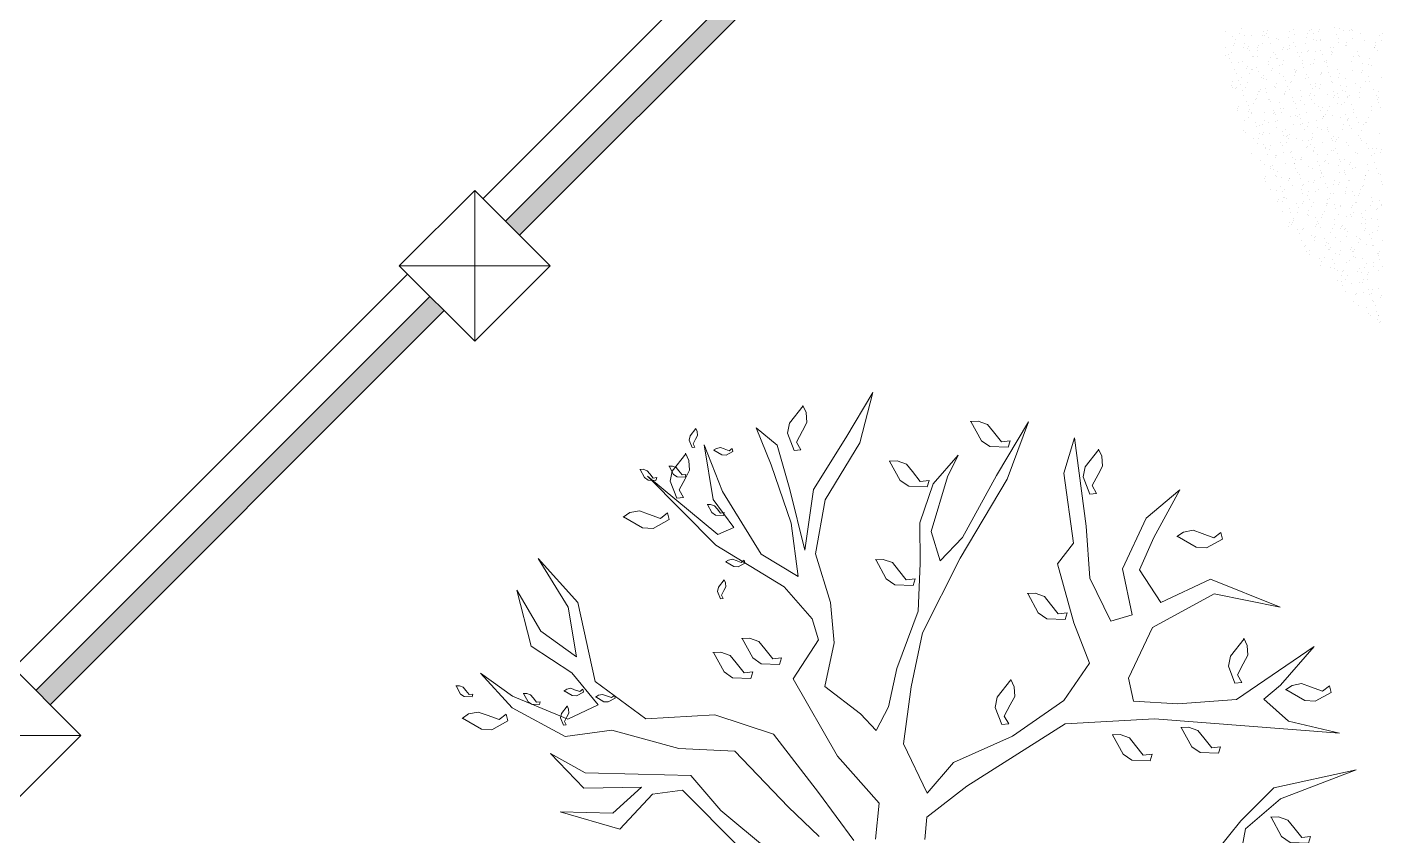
# Model space of a CAD drawing. Header units: millimetres. Extents: x 235 to 418, y 139 to 274.
# Drawn here: x 336.94 to 347.16, y 176.31 to 182.4 of the extents above; entities that cross this region are included whole.
import ezdxf

# ---------------------------------------------------------------- set-up
doc = ezdxf.new("R2010")
doc.units = ezdxf.units.MM
doc.header["$LTSCALE"] = 0.01
for name, color, linetype, lineweight in [('arboles', 252, 'Continuous', 9), ('muebles', 191, 'Continuous', 9), ('muebles p.a.', 191, 'Continuous', 0), ('muros bajos', 42, 'Continuous', 18), ('puertas', 2, 'Continuous', 9), ('punto delgado', 4, 'Continuous', 0)]:
    doc.layers.add(name, color=color, linetype=linetype, lineweight=lineweight)

# ---------------------------------------------------------------- blocks, each defined once
blk = doc.blocks.new('A$C329661E2')
at = {"layer": 'puertas'}
for p, q in [((2.2089, 0.8876), (2.2089, 0.8876)), ((2.2161, 0.8697), (2.2161, 0.8697)), ((2.2443, 0.8686), (2.2443, 0.8686)), ((2.2389, 0.8357), (2.2389, 0.8357)), ((2.2533, 0.8303), (2.2533, 0.8303)), ((2.2587, 0.8176), (2.2587, 0.8176)), ((2.2615, 0.8197), (2.2615, 0.8197)), ((2.2819, 0.8285), (2.2819, 0.8285)), ((2.4237, 0.7897), (2.4237, 0.7897)), ((2.1239, 0.7453), (2.1239, 0.7453)), ((2.1249, 0.7353), (2.1249, 0.7353)), ((2.1332, 0.7504), (2.1332, 0.7504)), ((2.1654, 0.7806), (2.1654, 0.7806)), ((2.169, 0.7336), (2.169, 0.7336)), ((2.2047, 0.7879), (2.2047, 0.7879)), ((2.2425, 0.7307), (2.2425, 0.7307)), ((2.2678, 0.726), (2.2678, 0.726)), ((2.2707, 0.7296), (2.2707, 0.7296)), ((2.3003, 0.7696), (2.3003, 0.7696)), ((2.3147, 0.7279), (2.3147, 0.7279)), ((2.3303, 0.7527), (2.3303, 0.7527)), ((2.34, 0.764), (2.34, 0.764)), ((2.3882, 0.725), (2.3882, 0.725)), ((2.4164, 0.7239), (2.4164, 0.7239)), ((2.4604, 0.7222), (2.4604, 0.7222)), ((2.4839, 0.7446), (2.4839, 0.7446)), ((2.4952, 0.7247), (2.4952, 0.7247)), ((2.5118, 0.7314), (2.5118, 0.7314)), ((2.5201, 0.7208), (2.5201, 0.7208)), ((2.5339, 0.7194), (2.5339, 0.7194)), ((2.5621, 0.7183), (2.5621, 0.7183)), ((2.0777, 0.6681), (2.0777, 0.6681)), ((2.0953, 0.69), (2.0953, 0.69)), ((2.1139, 0.7057), (2.1139, 0.7057)), ((2.1166, 0.6622), (2.1166, 0.6622)), ((2.139, 0.6658), (2.139, 0.6658)), ((2.1567, 0.6539), (2.1567, 0.6539)), ((2.1776, 0.6931), (2.1776, 0.6931)), ((2.1859, 0.6825), (2.1859, 0.6825)), ((2.1905, 0.6853), (2.1905, 0.6853)), ((2.2589, 0.6958), (2.2589, 0.6958)), ((2.2788, 0.6777), (2.2788, 0.6777)), ((2.3259, 0.6614), (2.3259, 0.6614)), ((2.3447, 0.7123), (2.3447, 0.7123)), ((2.353, 0.7016), (2.353, 0.7016)), ((2.3918, 0.6515), (2.3918, 0.6515)), ((2.4067, 0.704), (2.4067, 0.704)), ((2.4238, 0.6678), (2.4238, 0.6678)), ((2.4437, 0.6498), (2.4437, 0.6498)), ((2.542, 0.6801), (2.542, 0.6801)), ((2.5589, 0.6707), (2.5589, 0.6707)), ((2.6858, 0.6607), (2.6858, 0.6607)), ((2.0545, 0.5902), (2.0545, 0.5902)), ((2.0613, 0.5813), (2.0613, 0.5813)), ((2.1048, 0.5767), (2.1048, 0.5767)), ((2.165, 0.6084), (2.165, 0.6084)), ((2.1731, 0.6193), (2.1731, 0.6193)), ((2.1897, 0.6043), (2.1897, 0.6043)), ((2.1937, 0.6061), (2.1937, 0.6061)), ((2.2006, 0.5973), (2.2006, 0.5973)), ((2.2849, 0.5923), (2.2849, 0.5923)), ((2.3106, 0.596), (2.3106, 0.596)), ((2.3271, 0.581), (2.3271, 0.581)), ((2.3504, 0.6128), (2.3504, 0.6128)), ((2.3925, 0.6014), (2.3925, 0.6014)), ((2.4006, 0.574), (2.4006, 0.574)), ((2.4146, 0.586), (2.4146, 0.586)), ((2.4362, 0.5942), (2.4362, 0.5942)), ((2.4428, 0.5849), (2.4428, 0.5849)), ((2.4444, 0.5836), (2.4444, 0.5836)), ((2.4697, 0.642), (2.4697, 0.642)), ((2.4868, 0.5832), (2.4868, 0.5832)), ((2.5153, 0.5848), (2.5153, 0.5848)), ((2.5278, 0.5775), (2.5278, 0.5775)), ((2.5603, 0.5804), (2.5603, 0.5804)), ((2.5885, 0.5793), (2.5885, 0.5793)), ((2.5887, 0.6399), (2.5887, 0.6399)), ((2.6033, 0.6134), (2.6033, 0.6134)), ((2.6086, 0.6218), (2.6086, 0.6218)), ((2.6086, 0.6201), (2.6086, 0.6201)), ((2.6115, 0.6028), (2.6115, 0.6028)), ((2.6325, 0.5775), (2.6325, 0.5775)), ((2.706, 0.5747), (2.706, 0.5747)), ((2.7342, 0.5736), (2.7342, 0.5736)), ((2.7439, 0.5962), (2.7439, 0.5962)), ((2.7536, 0.6119), (2.7536, 0.6119)), ((2.7704, 0.6326), (2.7704, 0.6326)), ((2.7735, 0.5938), (2.7735, 0.5938)), ((2.7786, 0.622), (2.7786, 0.622)), ((2.8878, 0.5768), (2.8878, 0.5768)), ((2.0395, 0.5546), (2.0395, 0.5546)), ((2.0405, 0.5428), (2.0405, 0.5428)), ((2.0524, 0.526), (2.0524, 0.526)), ((2.063, 0.5537), (2.063, 0.5537)), ((2.069, 0.511), (2.069, 0.511)), ((2.0937, 0.5396), (2.0937, 0.5396)), ((2.0997, 0.5523), (2.0997, 0.5523)), ((2.1119, 0.5734), (2.1119, 0.5734)), ((2.1532, 0.523), (2.1532, 0.523)), ((2.161, 0.5499), (2.161, 0.5499)), ((2.1844, 0.549), (2.1844, 0.549)), ((2.1898, 0.5027), (2.1898, 0.5027)), ((2.2206, 0.5584), (2.2206, 0.5584)), ((2.2211, 0.5476), (2.2211, 0.5476)), ((2.233, 0.5556), (2.233, 0.5556)), ((2.2494, 0.5501), (2.2494, 0.5501)), ((2.27, 0.5078), (2.27, 0.5078)), ((2.2731, 0.5068), (2.2731, 0.5068)), ((2.2824, 0.5452), (2.2824, 0.5452)), ((2.3059, 0.5443), (2.3059, 0.5443)), ((2.3333, 0.5385), (2.3333, 0.5385)), ((2.3425, 0.5428), (2.3425, 0.5428)), ((2.3722, 0.5715), (2.3722, 0.5715)), ((2.3868, 0.5268), (2.3868, 0.5268)), ((2.4038, 0.5405), (2.4038, 0.5405)), ((2.4092, 0.5238), (2.4092, 0.5238)), ((2.4161, 0.5149), (2.4161, 0.5149)), ((2.4273, 0.5395), (2.4273, 0.5395)), ((2.4532, 0.5224), (2.4532, 0.5224)), ((2.464, 0.5381), (2.464, 0.5381)), ((2.4646, 0.5577), (2.4646, 0.5577)), ((2.5242, 0.5035), (2.5242, 0.5035)), ((2.5253, 0.5357), (2.5253, 0.5357)), ((2.5485, 0.5397), (2.5485, 0.5397)), ((2.5487, 0.5348), (2.5487, 0.5348)), ((2.5553, 0.5309), (2.5553, 0.5309)), ((2.5689, 0.504), (2.5689, 0.504)), ((2.5854, 0.5334), (2.5854, 0.5334)), ((2.602, 0.5343), (2.602, 0.5343)), ((2.6503, 0.5527), (2.6503, 0.5527)), ((2.6717, 0.5581), (2.6717, 0.5581)), ((2.6802, 0.5568), (2.6802, 0.5568)), ((2.7269, 0.5051), (2.7269, 0.5051)), ((2.7394, 0.511), (2.7394, 0.511)), ((2.7782, 0.5719), (2.7782, 0.5719)), ((2.8106, 0.5361), (2.8106, 0.5361)), ((2.8175, 0.5719), (2.8175, 0.5719)), ((2.8451, 0.5289), (2.8451, 0.5289)), ((2.8518, 0.569), (2.8518, 0.569)), ((2.8603, 0.5028), (2.8603, 0.5028)), ((2.8799, 0.5679), (2.8799, 0.5679)), ((2.924, 0.5662), (2.924, 0.5662)), ((2.9384, 0.5659), (2.9384, 0.5659)), ((3.011, 0.5168), (3.011, 0.5168)), ((3.0345, 0.5159), (3.0345, 0.5159)), ((3.0419, 0.5153), (3.0419, 0.5153)), ((1.9983, 0.467), (1.9983, 0.467)), ((2.0003, 0.4412), (2.0003, 0.4412)), ((2.0287, 0.4574), (2.0287, 0.4574)), ((2.0615, 0.4388), (2.0615, 0.4388)), ((2.085, 0.4379), (2.085, 0.4379)), ((2.093, 0.4913), (2.093, 0.4913)), ((2.1217, 0.4365), (2.1217, 0.4365)), ((2.1286, 0.4569), (2.1286, 0.4569)), ((2.1307, 0.4918), (2.1307, 0.4918)), ((2.1376, 0.483), (2.1376, 0.483)), ((2.1414, 0.4375), (2.1414, 0.4375)), ((2.1699, 0.4412), (2.1699, 0.4412)), ((2.183, 0.4341), (2.183, 0.4341)), ((2.2064, 0.4877), (2.2064, 0.4877)), ((2.2064, 0.4332), (2.2064, 0.4332)), ((2.2088, 0.4729), (2.2088, 0.4729)), ((2.2431, 0.4317), (2.2431, 0.4317)), ((2.2661, 0.4335), (2.2661, 0.4335)), ((2.2768, 0.4989), (2.2768, 0.4989)), ((2.3092, 0.4572), (2.3092, 0.4572)), ((2.3215, 0.453), (2.3215, 0.453)), ((2.3273, 0.4794), (2.3273, 0.4794)), ((2.3438, 0.4644), (2.3438, 0.4644)), ((2.3889, 0.4885), (2.3889, 0.4885)), ((2.4414, 0.4369), (2.4414, 0.4369)), ((2.4484, 0.4732), (2.4484, 0.4732)), ((2.4647, 0.4561), (2.4647, 0.4561)), ((2.4812, 0.4411), (2.4812, 0.4411)), ((2.5016, 0.4686), (2.5016, 0.4686)), ((2.5877, 0.4891), (2.5877, 0.4891)), ((2.6021, 0.4328), (2.6021, 0.4328)), ((2.6215, 0.4525), (2.6215, 0.4525)), ((2.6247, 0.4414), (2.6247, 0.4414)), ((2.6315, 0.4325), (2.6315, 0.4325)), ((2.6616, 0.4802), (2.6616, 0.4802)), ((2.6817, 0.4842), (2.6817, 0.4842)), ((2.7372, 0.4341), (2.7372, 0.4341)), ((2.764, 0.4574), (2.764, 0.4574)), ((2.7708, 0.4485), (2.7708, 0.4485)), ((2.7991, 0.4569), (2.7991, 0.4569)), ((2.8016, 0.468), (2.8016, 0.468)), ((2.8618, 0.4997), (2.8618, 0.4997)), ((2.8768, 0.4877), (2.8768, 0.4877)), ((2.9032, 0.4733), (2.9032, 0.4733)), ((2.9101, 0.4645), (2.9101, 0.4645)), ((2.9173, 0.4497), (2.9173, 0.4497)), ((2.9365, 0.4336), (2.9365, 0.4336)), ((2.9817, 0.4836), (2.9817, 0.4836)), ((2.9977, 0.4795), (2.9977, 0.4795)), ((3.0143, 0.4644), (3.0143, 0.4644)), ((3.0425, 0.4893), (3.0425, 0.4893)), ((3.0493, 0.4805), (3.0493, 0.4805)), ((3.0817, 0.4387), (3.0817, 0.4387)), ((3.0974, 0.4652), (3.0974, 0.4652)), ((3.1351, 0.4562), (3.1351, 0.4562)), ((3.1517, 0.4411), (3.1517, 0.4411)), ((3.2102, 0.4453), (3.2102, 0.4453)), ((2.0079, 0.3636), (2.0079, 0.3636)), ((2.0169, 0.3719), (2.0169, 0.3719)), ((2.0306, 0.4252), (2.0306, 0.4252)), ((2.0677, 0.3775), (2.0677, 0.3775)), ((2.0691, 0.4095), (2.0691, 0.4095)), ((2.0745, 0.3686), (2.0745, 0.3686)), ((2.0812, 0.4058), (2.0812, 0.4058)), ((2.0857, 0.3944), (2.0857, 0.3944)), ((2.197, 0.3874), (2.197, 0.3874)), ((2.2065, 0.3862), (2.2065, 0.3862)), ((2.2069, 0.3934), (2.2069, 0.3934)), ((2.2138, 0.3846), (2.2138, 0.3846)), ((2.2231, 0.3711), (2.2231, 0.3711)), ((2.2613, 0.4213), (2.2613, 0.4213)), ((2.3044, 0.4293), (2.3044, 0.4293)), ((2.3097, 0.3676), (2.3097, 0.3676)), ((2.3279, 0.4284), (2.3279, 0.4284)), ((2.3439, 0.3628), (2.3439, 0.3628)), ((2.3462, 0.4094), (2.3462, 0.4094)), ((2.353, 0.4006), (2.353, 0.4006)), ((2.3646, 0.427), (2.3646, 0.427)), ((2.3771, 0.403), (2.3771, 0.403)), ((2.3854, 0.3588), (2.3854, 0.3588)), ((2.4035, 0.4102), (2.4035, 0.4102)), ((2.4258, 0.4246), (2.4258, 0.4246)), ((2.4493, 0.4237), (2.4493, 0.4237)), ((2.4854, 0.4254), (2.4854, 0.4254)), ((2.486, 0.4223), (2.486, 0.4223)), ((2.4898, 0.3831), (2.4898, 0.3831)), ((2.4923, 0.4166), (2.4923, 0.4166)), ((2.5246, 0.3748), (2.5246, 0.3748)), ((2.5409, 0.3869), (2.5409, 0.3869)), ((2.5473, 0.4199), (2.5473, 0.4199)), ((2.5571, 0.4186), (2.5571, 0.4186)), ((2.5707, 0.419), (2.5707, 0.419)), ((2.6074, 0.4175), (2.6074, 0.4175)), ((2.6097, 0.367), (2.6097, 0.367)), ((2.6187, 0.4178), (2.6187, 0.4178)), ((2.6639, 0.3908), (2.6639, 0.3908)), ((2.6687, 0.4152), (2.6687, 0.4152)), ((2.6699, 0.3987), (2.6699, 0.3987)), ((2.6783, 0.3636), (2.6783, 0.3636)), ((2.6922, 0.4142), (2.6922, 0.4142)), ((2.7288, 0.4128), (2.7288, 0.4128)), ((2.7395, 0.4095), (2.7395, 0.4095)), ((2.7561, 0.3945), (2.7561, 0.3945)), ((2.7898, 0.3825), (2.7898, 0.3825)), ((2.7901, 0.4104), (2.7901, 0.4104)), ((2.8032, 0.4068), (2.8032, 0.4068)), ((2.8136, 0.4095), (2.8136, 0.4095)), ((2.8402, 0.359), (2.8402, 0.359)), ((2.85, 0.4142), (2.85, 0.4142)), ((2.8503, 0.4081), (2.8503, 0.4081)), ((2.877, 0.3862), (2.877, 0.3862)), ((2.8935, 0.3711), (2.8935, 0.3711)), ((2.9055, 0.3642), (2.9055, 0.3642)), ((2.9116, 0.4057), (2.9116, 0.4057)), ((2.935, 0.4048), (2.935, 0.4048)), ((2.9424, 0.4227), (2.9424, 0.4227)), ((2.9699, 0.3981), (2.9699, 0.3981)), ((2.9717, 0.4034), (2.9717, 0.4034)), ((2.9794, 0.375), (2.9794, 0.375)), ((2.9863, 0.3661), (2.9863, 0.3661)), ((3.0144, 0.3629), (3.0144, 0.3629)), ((3.0301, 0.4298), (3.0301, 0.4298)), ((3.033, 0.401), (3.033, 0.401)), ((3.0565, 0.4001), (3.0565, 0.4001)), ((3.0739, 0.4103), (3.0739, 0.4103)), ((3.0856, 0.3798), (3.0856, 0.3798)), ((3.0931, 0.3986), (3.0931, 0.3986)), ((3.1187, 0.391), (3.1187, 0.391)), ((3.1255, 0.3821), (3.1255, 0.3821)), ((3.15, 0.4136), (3.15, 0.4136)), ((3.1544, 0.3962), (3.1544, 0.3962)), ((3.1779, 0.3953), (3.1779, 0.3953)), ((3.1984, 0.3599), (3.1984, 0.3599)), ((3.2114, 0.387), (3.2114, 0.387)), ((3.2146, 0.3939), (3.2146, 0.3939)), ((3.2579, 0.4069), (3.2579, 0.4069)), ((3.2648, 0.3981), (3.2648, 0.3981)), ((3.2657, 0.3953), (3.2657, 0.3953)), ((3.2758, 0.3915), (3.2758, 0.3915)), ((3.2993, 0.3906), (3.2993, 0.3906)), ((3.336, 0.3892), (3.336, 0.3892)), ((3.3488, 0.3637), (3.3488, 0.3637)), ((1.9483, 0.3162), (1.9483, 0.3162)), ((1.9495, 0.3364), (1.9495, 0.3364)), ((1.9621, 0.3277), (1.9621, 0.3277)), ((1.9649, 0.3011), (1.9649, 0.3011)), ((1.9676, 0.3109), (1.9676, 0.3109)), ((1.9856, 0.3268), (1.9856, 0.3268)), ((2.0223, 0.3253), (2.0223, 0.3253)), ((2.0694, 0.3203), (2.0694, 0.3203)), ((2.0835, 0.323), (2.0835, 0.323)), ((2.0858, 0.2929), (2.0858, 0.2929)), ((2.1069, 0.3269), (2.1069, 0.3269)), ((2.107, 0.322), (2.107, 0.322)), ((2.1296, 0.352), (2.1296, 0.352)), ((2.1437, 0.3206), (2.1437, 0.3206)), ((2.1453, 0.3403), (2.1453, 0.3403)), ((2.1852, 0.302), (2.1852, 0.302)), ((2.205, 0.3182), (2.205, 0.3182)), ((2.2285, 0.3173), (2.2285, 0.3173)), ((2.2461, 0.3429), (2.2461, 0.3429)), ((2.2495, 0.3359), (2.2495, 0.3359)), ((2.2651, 0.3159), (2.2651, 0.3159)), ((2.2827, 0.317), (2.2827, 0.317)), ((2.2831, 0.2951), (2.2831, 0.2951)), ((2.3264, 0.3135), (2.3264, 0.3135)), ((2.3499, 0.3126), (2.3499, 0.3126)), ((2.3605, 0.3478), (2.3605, 0.3478)), ((2.3653, 0.3175), (2.3653, 0.3175)), ((2.3866, 0.3112), (2.3866, 0.3112)), ((2.4202, 0.2937), (2.4202, 0.2937)), ((2.4224, 0.3111), (2.4224, 0.3111)), ((2.4292, 0.3022), (2.4292, 0.3022)), ((2.4296, 0.3514), (2.4296, 0.3514)), ((2.4478, 0.3088), (2.4478, 0.3088)), ((2.4713, 0.3079), (2.4713, 0.3079)), ((2.478, 0.2976), (2.478, 0.2976)), ((2.4814, 0.3395), (2.4814, 0.3395)), ((2.4979, 0.3245), (2.4979, 0.3245)), ((2.508, 0.3064), (2.508, 0.3064)), ((2.5453, 0.3331), (2.5453, 0.3331)), ((2.5616, 0.327), (2.5616, 0.327)), ((2.5685, 0.3182), (2.5685, 0.3182)), ((2.5693, 0.304), (2.5693, 0.304)), ((2.5927, 0.3031), (2.5927, 0.3031)), ((2.6188, 0.3162), (2.6188, 0.3162)), ((2.6294, 0.3017), (2.6294, 0.3017)), ((2.6354, 0.3012), (2.6354, 0.3012)), ((2.6581, 0.3132), (2.6581, 0.3132)), ((2.6907, 0.2993), (2.6907, 0.2993)), ((2.7009, 0.343), (2.7009, 0.343)), ((2.7078, 0.3342), (2.7078, 0.3342)), ((2.7142, 0.2984), (2.7142, 0.2984)), ((2.7254, 0.3486), (2.7254, 0.3486)), ((2.7401, 0.2924), (2.7401, 0.2924)), ((2.7509, 0.297), (2.7509, 0.297)), ((2.7562, 0.2929), (2.7562, 0.2929)), ((2.778, 0.297), (2.778, 0.297)), ((2.8121, 0.2946), (2.8121, 0.2946)), ((2.8158, 0.3403), (2.8158, 0.3403)), ((2.8356, 0.2937), (2.8356, 0.2937)), ((2.8382, 0.3287), (2.8382, 0.3287)), ((2.847, 0.3502), (2.847, 0.3502)), ((2.8723, 0.2922), (2.8723, 0.2922)), ((2.8794, 0.3084), (2.8794, 0.3084)), ((2.9336, 0.2899), (2.9336, 0.2899)), ((2.9532, 0.317), (2.9532, 0.317)), ((2.957, 0.2889), (2.957, 0.2889)), ((2.9581, 0.3126), (2.9581, 0.3126)), ((2.9937, 0.2875), (2.9937, 0.2875)), ((3.0183, 0.3443), (3.0183, 0.3443)), ((3.0186, 0.3244), (3.0186, 0.3244)), ((3.031, 0.3478), (3.031, 0.3478)), ((3.0738, 0.2943), (3.0738, 0.2943)), ((3.0906, 0.2937), (3.0906, 0.2937)), ((3.1382, 0.3282), (3.1382, 0.3282)), ((3.1518, 0.3396), (3.1518, 0.3396)), ((3.1579, 0.3404), (3.1579, 0.3404)), ((3.1684, 0.3245), (3.1684, 0.3245)), ((3.1949, 0.2926), (3.1949, 0.2926)), ((3.2539, 0.3098), (3.2539, 0.3098)), ((3.2892, 0.3163), (3.2892, 0.3163)), ((3.2971, 0.3563), (3.2971, 0.3563)), ((3.3058, 0.3012), (3.3058, 0.3012)), ((3.3183, 0.3437), (3.3183, 0.3437)), ((3.3342, 0.3086), (3.3342, 0.3086)), ((3.341, 0.2997), (3.341, 0.2997)), ((3.3667, 0.2899), (3.3667, 0.2899)), ((3.4267, 0.293), (3.4267, 0.293)), ((3.434, 0.3254), (3.434, 0.3254)), ((3.4734, 0.3245), (3.4734, 0.3245)), ((3.4803, 0.3157), (3.4803, 0.3157)), ((1.8862, 0.2157), (1.8862, 0.2157)), ((1.9378, 0.251), (1.9378, 0.251)), ((2.0046, 0.2631), (2.0046, 0.2631)), ((2.0051, 0.2864), (2.0051, 0.2864)), ((2.0115, 0.2543), (2.0115, 0.2543)), ((2.0246, 0.247), (2.0246, 0.247)), ((2.0576, 0.2348), (2.0576, 0.2348)), ((2.1023, 0.2778), (2.1023, 0.2778)), ((2.1178, 0.2665), (2.1178, 0.2665)), ((2.1439, 0.2791), (2.1439, 0.2791)), ((2.1507, 0.2703), (2.1507, 0.2703)), ((2.162, 0.2237), (2.162, 0.2237)), ((2.1734, 0.2165), (2.1734, 0.2165)), ((2.1831, 0.2285), (2.1831, 0.2285)), ((2.2232, 0.2696), (2.2232, 0.2696)), ((2.2377, 0.2504), (2.2377, 0.2504)), ((2.2398, 0.2545), (2.2398, 0.2545)), ((2.29, 0.2862), (2.29, 0.2862)), ((2.2979, 0.2821), (2.2979, 0.2821)), ((2.3223, 0.2445), (2.3223, 0.2445)), ((2.3535, 0.232), (2.3535, 0.232)), ((2.3606, 0.2463), (2.3606, 0.2463)), ((2.3772, 0.2312), (2.3772, 0.2312)), ((2.4178, 0.2659), (2.4178, 0.2659)), ((2.4616, 0.2605), (2.4616, 0.2605)), ((2.4981, 0.223), (2.4981, 0.223)), ((2.5335, 0.2476), (2.5335, 0.2476)), ((2.5576, 0.2703), (2.5576, 0.2703)), ((2.5979, 0.2815), (2.5979, 0.2815)), ((2.6009, 0.2764), (2.6009, 0.2764)), ((2.6379, 0.2287), (2.6379, 0.2287)), ((2.6447, 0.2198), (2.6447, 0.2198)), ((2.6463, 0.2277), (2.6463, 0.2277)), ((2.695, 0.247), (2.695, 0.247)), ((2.7136, 0.2632), (2.7136, 0.2632)), ((2.7728, 0.2779), (2.7728, 0.2779)), ((2.7771, 0.2447), (2.7771, 0.2447)), ((2.784, 0.2358), (2.784, 0.2358)), ((2.8264, 0.2433), (2.8264, 0.2433)), ((2.8324, 0.2237), (2.8324, 0.2237)), ((2.8936, 0.2696), (2.8936, 0.2696)), ((2.8937, 0.2787), (2.8937, 0.2787)), ((2.9102, 0.2546), (2.9102, 0.2546)), ((2.9164, 0.2606), (2.9164, 0.2606)), ((2.9232, 0.2518), (2.9232, 0.2518)), ((2.9463, 0.2271), (2.9463, 0.2271)), ((3.0065, 0.2588), (3.0065, 0.2588)), ((3.0311, 0.2463), (3.0311, 0.2463)), ((3.0476, 0.2313), (3.0476, 0.2313)), ((3.055, 0.2851), (3.055, 0.2851)), ((3.0556, 0.2766), (3.0556, 0.2766)), ((3.0625, 0.2678), (3.0625, 0.2678)), ((3.0785, 0.2842), (3.0785, 0.2842)), ((3.0948, 0.226), (3.0948, 0.226)), ((3.1151, 0.2828), (3.1151, 0.2828)), ((3.1264, 0.2427), (3.1264, 0.2427)), ((3.1685, 0.223), (3.1685, 0.223)), ((3.1764, 0.2804), (3.1764, 0.2804)), ((3.1866, 0.2744), (3.1866, 0.2744)), ((3.1999, 0.2795), (3.1999, 0.2795)), ((3.2017, 0.2837), (3.2017, 0.2837)), ((3.228, 0.2704), (3.228, 0.2704)), ((3.2341, 0.242), (3.2341, 0.242)), ((3.2366, 0.2781), (3.2366, 0.2781)), ((3.2421, 0.2244), (3.2421, 0.2244)), ((3.2979, 0.2757), (3.2979, 0.2757)), ((3.3065, 0.2582), (3.3065, 0.2582)), ((3.3213, 0.2748), (3.3213, 0.2748)), ((3.358, 0.2733), (3.358, 0.2733)), ((3.3655, 0.2471), (3.3655, 0.2471)), ((3.3734, 0.258), (3.3734, 0.258)), ((3.4193, 0.2709), (3.4193, 0.2709)), ((3.4222, 0.2399), (3.4222, 0.2399)), ((3.4428, 0.27), (3.4428, 0.27)), ((3.4432, 0.2779), (3.4432, 0.2779)), ((3.4794, 0.2686), (3.4794, 0.2686)), ((3.4866, 0.2738), (3.4866, 0.2738)), ((3.5029, 0.2238), (3.5029, 0.2238)), ((3.5126, 0.274), (3.5126, 0.274)), ((3.535, 0.22), (3.535, 0.22)), ((3.5407, 0.2662), (3.5407, 0.2662)), ((3.5496, 0.2262), (3.5496, 0.2262)), ((3.5641, 0.2696), (3.5641, 0.2696)), ((3.5642, 0.2653), (3.5642, 0.2653)), ((3.5807, 0.2546), (3.5807, 0.2546)), ((3.6009, 0.2639), (3.6009, 0.2639)), ((3.6023, 0.2555), (3.6023, 0.2555)), ((1.9038, 0.1537), (1.9038, 0.1537)), ((1.9046, 0.1966), (1.9046, 0.1966)), ((1.9228, 0.2142), (1.9228, 0.2142)), ((1.926, 0.1655), (1.926, 0.1655)), ((1.9416, 0.1488), (1.9416, 0.1488)), ((1.965, 0.1996), (1.965, 0.1996)), ((1.9816, 0.1846), (1.9816, 0.1846)), ((1.9841, 0.2118), (1.9841, 0.2118)), ((1.9933, 0.2009), (1.9933, 0.2009)), ((2.0076, 0.2109), (2.0076, 0.2109)), ((2.0438, 0.2125), (2.0438, 0.2125)), ((2.0443, 0.2095), (2.0443, 0.2095)), ((2.0458, 0.1493), (2.0458, 0.1493)), ((2.0808, 0.1648), (2.0808, 0.1648)), ((2.0877, 0.1559), (2.0877, 0.1559)), ((2.1025, 0.1763), (2.1025, 0.1763)), ((2.1055, 0.2071), (2.1055, 0.2071)), ((2.106, 0.181), (2.106, 0.181)), ((2.119, 0.1613), (2.119, 0.1613)), ((2.129, 0.2062), (2.129, 0.2062)), ((2.1657, 0.2048), (2.1657, 0.2048)), ((2.2201, 0.1807), (2.2201, 0.1807)), ((2.2259, 0.1649), (2.2259, 0.1649)), ((2.2269, 0.1719), (2.2269, 0.1719)), ((2.227, 0.2024), (2.227, 0.2024)), ((2.2399, 0.153), (2.2399, 0.153)), ((2.2505, 0.2015), (2.2505, 0.2015)), ((2.2861, 0.1966), (2.2861, 0.1966)), ((2.2871, 0.2), (2.2871, 0.2)), ((2.2994, 0.2004), (2.2994, 0.2004)), ((2.3417, 0.1466), (2.3417, 0.1466)), ((2.3484, 0.1977), (2.3484, 0.1977)), ((2.3593, 0.1967), (2.3593, 0.1967)), ((2.3662, 0.1879), (2.3662, 0.1879)), ((2.3719, 0.1967), (2.3719, 0.1967)), ((2.3985, 0.1461), (2.3985, 0.1461)), ((2.406, 0.1805), (2.406, 0.1805)), ((2.4086, 0.1953), (2.4086, 0.1953)), ((2.4369, 0.1771), (2.4369, 0.1771)), ((2.4662, 0.2121), (2.4662, 0.2121)), ((2.4698, 0.1929), (2.4698, 0.1929)), ((2.4933, 0.192), (2.4933, 0.192)), ((2.4986, 0.2127), (2.4986, 0.2127)), ((2.5055, 0.2039), (2.5055, 0.2039)), ((2.5146, 0.2079), (2.5146, 0.2079)), ((2.5218, 0.1621), (2.5218, 0.1621)), ((2.53, 0.1906), (2.53, 0.1906)), ((2.5378, 0.1621), (2.5378, 0.1621)), ((2.5743, 0.1538), (2.5743, 0.1538)), ((2.5861, 0.196), (2.5861, 0.196)), ((2.5913, 0.1882), (2.5913, 0.1882)), ((2.6148, 0.1873), (2.6148, 0.1873)), ((2.6355, 0.1996), (2.6355, 0.1996)), ((2.6514, 0.1859), (2.6514, 0.1859)), ((2.652, 0.1846), (2.652, 0.1846)), ((2.6771, 0.1781), (2.6771, 0.1781)), ((2.7018, 0.1777), (2.7018, 0.1777)), ((2.7127, 0.1835), (2.7127, 0.1835)), ((2.7362, 0.1826), (2.7362, 0.1826)), ((2.7662, 0.2116), (2.7662, 0.2116)), ((2.7729, 0.1811), (2.7729, 0.1811)), ((2.7729, 0.1763), (2.7729, 0.1763)), ((2.7895, 0.1613), (2.7895, 0.1613)), ((2.8146, 0.1578), (2.8146, 0.1578)), ((2.8163, 0.1941), (2.8163, 0.1941)), ((2.8341, 0.1787), (2.8341, 0.1787)), ((2.8533, 0.1463), (2.8533, 0.1463)), ((2.8576, 0.1778), (2.8576, 0.1778)), ((2.8819, 0.1932), (2.8819, 0.1932)), ((2.8943, 0.1764), (2.8943, 0.1764)), ((2.9103, 0.153), (2.9103, 0.153)), ((2.9556, 0.21), (2.9556, 0.21)), ((2.9556, 0.174), (2.9556, 0.174)), ((2.9699, 0.2004), (2.9699, 0.2004)), ((2.979, 0.1731), (2.979, 0.1731)), ((2.9926, 0.1623), (2.9926, 0.1623)), ((2.9947, 0.1733), (2.9947, 0.1733)), ((2.9994, 0.1534), (2.9994, 0.1534)), ((3.0157, 0.1717), (3.0157, 0.1717)), ((3.062, 0.2088), (3.062, 0.2088)), ((3.077, 0.1693), (3.077, 0.1693)), ((3.1005, 0.1684), (3.1005, 0.1684)), ((3.1073, 0.1771), (3.1073, 0.1771)), ((3.1146, 0.1572), (3.1146, 0.1572)), ((3.1318, 0.1783), (3.1318, 0.1783)), ((3.1372, 0.1669), (3.1372, 0.1669)), ((3.1387, 0.1694), (3.1387, 0.1694)), ((3.1748, 0.1889), (3.1748, 0.1889)), ((3.1851, 0.2079), (3.1851, 0.2079)), ((3.1984, 0.1646), (3.1984, 0.1646)), ((3.2219, 0.1636), (3.2219, 0.1636)), ((3.2447, 0.1538), (3.2447, 0.1538)), ((3.2586, 0.1622), (3.2586, 0.1622)), ((3.2711, 0.1942), (3.2711, 0.1942)), ((3.278, 0.1854), (3.278, 0.1854)), ((3.2947, 0.1728), (3.2947, 0.1728)), ((3.3059, 0.1997), (3.3059, 0.1997)), ((3.3103, 0.1436), (3.3103, 0.1436)), ((3.3199, 0.1598), (3.3199, 0.1598)), ((3.3225, 0.1846), (3.3225, 0.1846)), ((3.3433, 0.1589), (3.3433, 0.1589)), ((3.3549, 0.2045), (3.3549, 0.2045)), ((3.38, 0.1575), (3.38, 0.1575)), ((3.4104, 0.2102), (3.4104, 0.2102)), ((3.4172, 0.2014), (3.4172, 0.2014)), ((3.4433, 0.1764), (3.4433, 0.1764)), ((3.4748, 0.1883), (3.4748, 0.1883)), ((1.8658, 0.1338), (1.8658, 0.1338)), ((1.9448, 0.0984), (1.9448, 0.0984)), ((1.9484, 0.1399), (1.9484, 0.1399)), ((1.9808, 0.0982), (1.9808, 0.0982)), ((1.9815, 0.1154), (1.9815, 0.1154)), ((1.9817, 0.083), (1.9817, 0.083)), ((2.0061, 0.096), (2.0061, 0.096)), ((2.0296, 0.0951), (2.0296, 0.0951)), ((2.0413, 0.1304), (2.0413, 0.1304)), ((2.0663, 0.0937), (2.0663, 0.0937)), ((2.0942, 0.0956), (2.0942, 0.0956)), ((2.12, 0.1142), (2.12, 0.1142)), ((2.1276, 0.0913), (2.1276, 0.0913)), ((2.151, 0.0904), (2.151, 0.0904)), ((2.1616, 0.131), (2.1616, 0.131)), ((2.1787, 0.1071), (2.1787, 0.1071)), ((2.1877, 0.0889), (2.1877, 0.0889)), ((2.2141, 0.0794), (2.2141, 0.0794)), ((2.249, 0.0865), (2.249, 0.0865)), ((2.2565, 0.138), (2.2565, 0.138)), ((2.2593, 0.1301), (2.2593, 0.1301)), ((2.2725, 0.0856), (2.2725, 0.0856)), ((2.2743, 0.1111), (2.2743, 0.1111)), ((2.2963, 0.0824), (2.2963, 0.0824)), ((2.3032, 0.0735), (2.3032, 0.0735)), ((2.3091, 0.0842), (2.3091, 0.0842)), ((2.3161, 0.0838), (2.3161, 0.0838)), ((2.3704, 0.0818), (2.3704, 0.0818)), ((2.3773, 0.1297), (2.3773, 0.1297)), ((2.3939, 0.1146), (2.3939, 0.1146)), ((2.3939, 0.0809), (2.3939, 0.0809)), ((2.3942, 0.095), (2.3942, 0.095)), ((2.4306, 0.0795), (2.4306, 0.0795)), ((2.4356, 0.0984), (2.4356, 0.0984)), ((2.4424, 0.0895), (2.4424, 0.0895)), ((2.4544, 0.1267), (2.4544, 0.1267)), ((2.4918, 0.0771), (2.4918, 0.0771)), ((2.51, 0.0766), (2.51, 0.0766)), ((2.5147, 0.1064), (2.5147, 0.1064)), ((2.5153, 0.0762), (2.5153, 0.0762)), ((2.5313, 0.0913), (2.5313, 0.0913)), ((2.552, 0.0747), (2.552, 0.0747)), ((2.5743, 0.1105), (2.5743, 0.1105)), ((2.5748, 0.1143), (2.5748, 0.1143)), ((2.5817, 0.1055), (2.5817, 0.1055)), ((2.6133, 0.0724), (2.6133, 0.0724)), ((2.6345, 0.1422), (2.6345, 0.1422)), ((2.6522, 0.0831), (2.6522, 0.0831)), ((2.69, 0.0922), (2.69, 0.0922)), ((2.7117, 0.1305), (2.7117, 0.1305)), ((2.7141, 0.1303), (2.7141, 0.1303)), ((2.7209, 0.1215), (2.7209, 0.1215)), ((2.7533, 0.0797), (2.7533, 0.0797)), ((2.7544, 0.1261), (2.7544, 0.1261)), ((2.8028, 0.0723), (2.8028, 0.0723)), ((2.8491, 0.1071), (2.8491, 0.1071)), ((2.8602, 0.1375), (2.8602, 0.1375)), ((2.8701, 0.1078), (2.8701, 0.1078)), ((2.8925, 0.0957), (2.8925, 0.0957)), ((2.9269, 0.138), (2.9269, 0.138)), ((2.9345, 0.1416), (2.9345, 0.1416)), ((2.9829, 0.0879), (2.9829, 0.0879)), ((2.9866, 0.0838), (2.9866, 0.0838)), ((3.0318, 0.1117), (3.0318, 0.1117)), ((3.0478, 0.1297), (3.0478, 0.1297)), ((3.0502, 0.1233), (3.0502, 0.1233)), ((3.0643, 0.1147), (3.0643, 0.1147)), ((3.1028, 0.0717), (3.1028, 0.0717)), ((3.163, 0.1034), (3.163, 0.1034)), ((3.1711, 0.1277), (3.1711, 0.1277)), ((3.1852, 0.1064), (3.1852, 0.1064)), ((3.2018, 0.0914), (3.2018, 0.0914)), ((3.2303, 0.1389), (3.2303, 0.1389)), ((2.1191, 0.0597), (2.1191, 0.0597)), ((2.1357, 0.0447), (2.1357, 0.0447)), ((2.1498, 0.0455), (2.1498, 0.0455)), ((2.157, 0.0664), (2.157, 0.0664)), ((2.1639, 0.0576), (2.1639, 0.0576)), ((2.2566, 0.0364), (2.2566, 0.0364)), ((2.2625, 0.0256), (2.2625, 0.0256)), ((2.2731, 0.0214), (2.2731, 0.0214)), ((2.3299, 0.0611), (2.3299, 0.0611)), ((2.3355, 0.0318), (2.3355, 0.0318)), ((2.3824, 0.0095), (2.3824, 0.0095)), ((2.394, 0.0131), (2.394, 0.0131)), ((2.4426, 0.0412), (2.4426, 0.0412)), ((2.4535, 0.0605), (2.4535, 0.0605)), ((2.4748, 0.0478), (2.4748, 0.0478)), ((2.5118, 0), (2.5118, 0)), ((2.5625, 0.025), (2.5625, 0.025)), ((2.591, 0.0372), (2.591, 0.0372)), ((2.614, 0.0637), (2.614, 0.0637)), ((2.6227, 0.0567), (2.6227, 0.0567)), ((2.6368, 0.0714), (2.6368, 0.0714)), ((2.651, 0.016), (2.651, 0.016)), ((2.6579, 0.0071), (2.6579, 0.0071)), ((2.6687, 0.068), (2.6687, 0.068)), ((2.6734, 0.07), (2.6734, 0.07)), ((2.6782, 0.0067), (2.6782, 0.0067)), ((2.7284, 0.0139), (2.7284, 0.0139)), ((2.7347, 0.0676), (2.7347, 0.0676)), ((2.7426, 0.0406), (2.7426, 0.0406)), ((2.7582, 0.0667), (2.7582, 0.0667)), ((2.7896, 0.0598), (2.7896, 0.0598)), ((2.7903, 0.032), (2.7903, 0.032)), ((2.7949, 0.0653), (2.7949, 0.0653)), ((2.7971, 0.0231), (2.7971, 0.0231)), ((2.8062, 0.0447), (2.8062, 0.0447)), ((2.8561, 0.0629), (2.8561, 0.0629)), ((2.8583, 0.0223), (2.8583, 0.0223)), ((2.8796, 0.062), (2.8796, 0.062)), ((2.9163, 0.0606), (2.9163, 0.0606)), ((2.9227, 0.0562), (2.9227, 0.0562)), ((2.927, 0.0364), (2.927, 0.0364)), ((2.9295, 0.0479), (2.9295, 0.0479)), ((2.9364, 0.0391), (2.9364, 0.0391)), ((2.9436, 0.0214), (2.9436, 0.0214)), ((2.9776, 0.0582), (2.9776, 0.0582)), ((3.0011, 0.0573), (3.0011, 0.0573)), ((3.0377, 0.0558), (3.0377, 0.0558)), ((3.0688, 0.0639), (3.0688, 0.0639)), ((3.0757, 0.0551), (3.0757, 0.0551)), ((3.099, 0.0534), (3.099, 0.0534)), ((3.124, 0.0605), (3.124, 0.0605))]:
    blk.add_line(p, q, dxfattribs=at)
blk = doc.blocks.new('A$C0A697A68')
at = {"layer": 'puertas'}
for points in [[(2.7645, 3.2435), (2.534, 3.5569), (2.2388, 3.9393), (1.8557, 4.0658), (1.4042, 4.0389), (1.072, 4.2832), (0.9585, 4.8009), (0.6982, 5.0881), (0.896, 4.7704), (0.9505, 4.4446), (0.7172, 4.6133), (0.5594, 4.8809), (0.6525, 4.5158), (0.92, 4.3406), (1.0924, 4.1305), (0.8939, 4.0374), (0.5297, 4.1886), (0.321, 4.3384), (0.529, 4.1108), (0.8758, 3.9239), (1.1811, 3.9647), (1.6187, 3.8455), (1.9873, 3.828), (2.3356, 3.4638), (2.5392, 3.2689)], [(2.207, 3.1801), (1.8951, 3.4383), (1.698, 3.6673), (1.3527, 3.6767), (1.0074, 3.6861), (0.7799, 3.8112), (0.9987, 3.585), (1.3753, 3.5909), (1.187, 3.4214), (0.8417, 3.4309), (1.2343, 3.3167), (1.448, 3.5451), (1.6442, 3.5713), (2.0158, 3.199)], [(5.2783, 3.035), (5.3291, 3.3194), (5.5581, 3.5165), (6.0545, 3.7049), (5.5152, 3.5885), (5.3, 3.371), (5.138, 3.1717)], [(3.2297, 3.2501), (3.2435, 3.3962), (3.5052, 3.5977), (4.1499, 4.0057), (4.7336, 4.0392), (5.9447, 3.9456), (5.6125, 4.0233), (5.4489, 4.168), (5.5586, 4.2604), (5.7803, 4.512), (5.2715, 4.1666), (4.887, 4.1374), (4.5962, 4.1541), (4.5649, 4.3054), (4.7204, 4.637), (5.1238, 4.8574), (5.5571, 4.7709), (5.0998, 4.9541), (4.7763, 4.7999), (4.6367, 5.0144), (4.7305, 5.2268), (4.8998, 5.538), (4.6803, 5.3533), (4.5248, 5.0217), (4.5874, 4.7192), (4.4485, 4.6784), (4.3111, 4.9598), (4.2877, 5.3009), (4.2106, 5.879), (4.1415, 5.6477), (4.2027, 5.1896), (4.0988, 5.0536), (4.2057, 4.6682), (4.3076, 4.4043), (4.1404, 4.1599), (3.8053, 3.9264), (3.4179, 3.7526), (3.2449, 3.5518), (3.0908, 3.8754), (3.1408, 4.2485), (3.2156, 4.6027), (3.4613, 5.0906), (3.7694, 5.6092), (3.9081, 5.983), (3.6996, 5.6332), (3.4765, 5.2259), (3.3304, 5.0732), (3.2715, 5.2651), (3.379, 5.6237), (3.4487, 5.7662), (3.2852, 5.5778), (3.1973, 5.3219), (3.1996, 5.0557), (3.1858, 4.743), (3.047, 4.3692), (2.9919, 4.1176), (2.9127, 3.9627), (2.8094, 4.071), (2.5746, 4.2506), (2.6363, 4.5364), (2.6122, 4.7997), (2.514, 5.1196), (2.5779, 5.4723), (2.8054, 5.8468), (2.8901, 6.1745), (2.7123, 5.8788), (2.5023, 5.5399), (2.4443, 5.1436), (2.3468, 5.5414), (2.2638, 5.8301), (2.1264, 5.9449), (2.2253, 5.7028), (2.3541, 5.3203), (2.4007, 4.9713), (2.1593, 5.1167), (1.9048, 5.5268), (1.7862, 5.8329), (1.8452, 5.4744), (1.9804, 5.2926), (1.8758, 5.2453), (1.4141, 5.6278), (1.8627, 5.177), (2.3098, 4.9036), (2.4931, 4.6949), (2.5338, 4.556), (2.3681, 4.3008), (2.6575, 3.7954), (2.9317, 3.4878), (2.9077, 3.2515)], [(2.4319, 6.0909), (2.4544, 6.0439), (2.4585, 5.9798), (2.4292, 5.9244), (2.3904, 5.8515), (2.4192, 5.801), (2.3742, 5.7964), (2.3313, 5.9084), (2.3445, 5.9748), (2.4338, 6.0882)], [(3.5281, 5.9858), (3.5802, 5.9879), (3.6408, 5.9665), (3.6801, 5.9177), (3.7318, 5.8533), (3.7896, 5.8598), (3.7761, 5.8167), (3.6563, 5.8214), (3.6004, 5.8597), (3.5313, 5.9864)], [(1.7307, 5.9409), (1.7403, 5.9209), (1.742, 5.8936), (1.7295, 5.87), (1.713, 5.839), (1.7253, 5.8175), (1.7062, 5.8156), (1.6879, 5.8632), (1.6935, 5.8915), (1.7315, 5.9397)], [(1.6636, 5.7774), (1.6861, 5.7304), (1.6902, 5.6663), (1.6609, 5.6109), (1.6221, 5.538), (1.6509, 5.4874), (1.6059, 5.4829), (1.563, 5.5949), (1.5762, 5.6613), (1.6654, 5.7747)], [(1.8467, 5.7974), (1.8653, 5.8096), (1.8921, 5.8151), (1.9171, 5.8059), (1.9501, 5.7937), (1.9697, 5.8088), (1.9742, 5.7901), (1.9295, 5.7656), (1.9007, 5.7673), (1.8478, 5.7984)], [(4.3678, 5.8054), (4.3903, 5.7584), (4.3944, 5.6942), (4.3651, 5.6388), (4.3263, 5.566), (4.3551, 5.5154), (4.3101, 5.5109), (4.2672, 5.6228), (4.2804, 5.6893), (4.3696, 5.8027)], [(1.555, 5.6925), (1.5772, 5.6934), (1.603, 5.6842), (1.6197, 5.6635), (1.6417, 5.6361), (1.6663, 5.6389), (1.6605, 5.6205), (1.6096, 5.6225), (1.5858, 5.6388), (1.5564, 5.6927)], [(2.9968, 5.7261), (3.0488, 5.7283), (3.1095, 5.7068), (3.1488, 5.658), (3.2005, 5.5936), (3.2583, 5.6002), (3.2447, 5.5571), (3.125, 5.5617), (3.0691, 5.6001), (3, 5.7268)], [(1.3642, 5.6717), (1.3863, 5.6726), (1.4121, 5.6635), (1.4289, 5.6427), (1.4509, 5.6153), (1.4755, 5.6181), (1.4697, 5.5998), (1.4187, 5.6018), (1.3949, 5.6181), (1.3656, 5.672)], [(1.8056, 5.4425), (1.8278, 5.4434), (1.8535, 5.4343), (1.8703, 5.4135), (1.8923, 5.3861), (1.9169, 5.3889), (1.9111, 5.3706), (1.8601, 5.3726), (1.8364, 5.3889), (1.807, 5.4428)], [(1.256, 5.3602), (1.2996, 5.3889), (1.3626, 5.4017), (1.4214, 5.3801), (1.4989, 5.3516), (1.5451, 5.387), (1.5557, 5.3431), (1.4506, 5.2854), (1.3829, 5.2894), (1.2585, 5.3624)], [(4.8798, 5.2334), (4.9234, 5.262), (4.9864, 5.2748), (5.0452, 5.2533), (5.1227, 5.2247), (5.1689, 5.2601), (5.1795, 5.2162), (5.0744, 5.1585), (5.0067, 5.1625), (4.8823, 5.2356)], [(1.9255, 5.0663), (1.944, 5.0785), (1.9708, 5.084), (1.9958, 5.0748), (2.0288, 5.0626), (2.0484, 5.0777), (2.0529, 5.059), (2.0082, 5.0345), (1.9794, 5.0362), (1.9265, 5.0672)], [(2.9053, 5.0811), (2.9574, 5.0832), (3.018, 5.0618), (3.0573, 5.0129), (3.109, 4.9486), (3.1668, 4.9551), (3.1533, 4.912), (3.0335, 4.9167), (2.9776, 4.955), (2.9085, 5.0817)], [(1.9161, 4.9502), (1.9257, 4.9302), (1.9275, 4.9029), (1.915, 4.8793), (1.8985, 4.8483), (1.9107, 4.8268), (1.8916, 4.8249), (1.8733, 4.8725), (1.8789, 4.9008), (1.9169, 4.949)], [(3.9006, 4.8587), (3.9526, 4.8608), (4.0132, 4.8393), (4.0526, 4.7905), (4.1042, 4.7262), (4.1621, 4.7327), (4.1485, 4.6896), (4.0287, 4.6943), (3.9728, 4.7326), (3.9038, 4.8593)], [(2.0309, 4.5647), (2.083, 4.5668), (2.1436, 4.5453), (2.183, 4.4965), (2.2346, 4.4322), (2.2924, 4.4387), (2.2789, 4.3956), (2.1591, 4.4003), (2.1032, 4.4386), (2.0341, 4.5653)], [(5.3183, 4.5664), (5.3408, 4.5194), (5.3449, 4.4552), (5.3156, 4.3998), (5.2768, 4.327), (5.3056, 4.2764), (5.2606, 4.2719), (5.2177, 4.3838), (5.2309, 4.4503), (5.3201, 4.5637)], [(1.8434, 4.473), (1.8955, 4.4752), (1.9561, 4.4537), (1.9954, 4.4049), (2.0471, 4.3405), (2.1049, 4.3471), (2.0914, 4.304), (1.9716, 4.3087), (1.9157, 4.347), (1.8466, 4.4737)], [(3.7924, 4.2964), (3.8148, 4.2493), (3.819, 4.1852), (3.7896, 4.1298), (3.7508, 4.057), (3.7797, 4.0064), (3.7347, 4.0018), (3.6918, 4.1138), (3.705, 4.1803), (3.7942, 4.2937)], [(5.591, 4.2292), (5.6345, 4.2578), (5.6975, 4.2706), (5.7564, 4.2491), (5.8338, 4.2205), (5.88, 4.256), (5.8906, 4.212), (5.7855, 4.1543), (5.7179, 4.1584), (5.5934, 4.2314)], [(0.1604, 4.2545), (0.1826, 4.2554), (0.2084, 4.2463), (0.2251, 4.2255), (0.2471, 4.1981), (0.2717, 4.2009), (0.2659, 4.1826), (0.215, 4.1846), (0.1912, 4.2009), (0.1618, 4.2548)], [(0.6015, 4.2048), (0.6236, 4.2057), (0.6494, 4.1965), (0.6662, 4.1758), (0.6881, 4.1484), (0.7128, 4.1512), (0.707, 4.1328), (0.656, 4.1348), (0.6322, 4.1511), (0.6029, 4.205)], [(0.8672, 4.2212), (0.8858, 4.2334), (0.9126, 4.2389), (0.9376, 4.2297), (0.9706, 4.2175), (0.9902, 4.2326), (0.9947, 4.2139), (0.95, 4.1894), (0.9212, 4.1911), (0.8683, 4.2221)], [(1.0751, 4.1816), (1.0937, 4.1938), (1.1205, 4.1992), (1.1455, 4.1901), (1.1785, 4.1779), (1.1981, 4.193), (1.2026, 4.1743), (1.1579, 4.1497), (1.1291, 4.1514), (1.0762, 4.1825)], [(0.2001, 4.0424), (0.2436, 4.071), (0.3066, 4.0839), (0.3655, 4.0623), (0.4429, 4.0338), (0.4891, 4.0692), (0.4997, 4.0252), (0.3946, 3.9676), (0.327, 3.9716), (0.2025, 4.0446)], [(0.8885, 4.1233), (0.8981, 4.1033), (0.8999, 4.076), (0.8874, 4.0525), (0.8709, 4.0215), (0.8831, 4), (0.864, 3.998), (0.8457, 4.0457), (0.8514, 4.0739), (0.8893, 4.1222)], [(4.4569, 3.9338), (4.5089, 3.9359), (4.5695, 3.9144), (4.6089, 3.8656), (4.6605, 3.8012), (4.7184, 3.8078), (4.7048, 3.7647), (4.585, 3.7694), (4.5291, 3.8077), (4.4601, 3.9344)], [(4.9054, 3.9825), (4.9574, 3.9846), (5.018, 3.9632), (5.0574, 3.9144), (5.109, 3.85), (5.1669, 3.8566), (5.1533, 3.8134), (5.0335, 3.8181), (4.9776, 3.8564), (4.9086, 3.9832)], [(5.4943, 3.395), (5.5464, 3.3971), (5.607, 3.3757), (5.6463, 3.3269), (5.698, 3.2625), (5.7558, 3.269), (5.7423, 3.2259), (5.6225, 3.2306), (5.5666, 3.2689), (5.4975, 3.3956)]]:
    blk.add_lwpolyline(points, dxfattribs=at)

msp = doc.modelspace()

# ---------------------------------------------------------------- hatches: boundary and pattern name
at = {"layer": 'punto delgado'}
h = msp.add_hatch(dxfattribs=at)
h.set_pattern_fill('ENDGRAIN', color=256, scale=0.35, angle=195, style=0, pattern_type=2)
h.set_pattern_definition([(195, (139.28766, 164.16777), (-0.2474874, -0.4286607), [0.0175, -0.3325]), (195, (139.53337, 164.19737), (-0.2474874, -0.4286607), [0.035, -0.315]), (195, (139.31815, 164.1216), (-0.2474874, -0.4286607), [0.0175, -0.3325]), (195, (139.53005, 164.14213), (-0.2474874, -0.4286607), [0.0175, -0.3325]), (195, (139.33174, 164.07088), (-0.2474874, -0.4286607), [0.0175, -0.3325]), (195, (139.5222, 164.1038), (-0.2474874, -0.4286607), [0.0175, -0.3325]), (195, (139.3408, 164.03707), (-0.2474874, -0.4286607), [0.0175, -0.3325]), (195, (139.5358, 164.0531), (-0.2474874, -0.4286607), [0.0175, -0.1925, 0.0175, -0.1225]), (195, (139.54485, 164.01928), (-0.2474874, -0.4286607), [0.035, -0.175, 0.0175, -0.1225]), (195, (139.57535, 163.9731), (-0.2474874, -0.4286607), [0.0175, -0.0525, 0.0175, -0.14, 0.0175, -0.105]), (195, (139.6013, 163.94382), (-0.2474874, -0.4286607), [0.0175, -0.07, 0.035, -0.2275]), (195, (139.3861, 163.86803), (-0.2474874, -0.4286607), [0.0175, -0.3325]), (195, (139.61037, 163.91), (-0.2474874, -0.4286607), [0.0175, -0.0875, 0.0175, -0.2275]), (240, (139.55812, 164.24024), (0.09058667, -0.33807404), [0.04949735, -0.4454774]), (240, (139.27075, 164.16324), (0.09058667, -0.33807404), [0.09899495, -0.3959798]), (240, (139.31605, 163.9942), (0.09058667, -0.33807404), [0.0247485, -0.47022625]), (240, (139.61247, 164.0374), (0.09058667, -0.33807404), [0.0742462, -0.42072855]), (240, (139.3251, 163.9604), (0.09058667, -0.33807404), [0.1237437, -0.37123106]), (240, (139.3387, 163.90969), (0.09058667, -0.33807404), [0.0742462, -0.42072855]), (150, (139.41537, 163.894), (-0.33807404, -0.09058667), [0.0247485, -0.47022625]), (150, (139.46122, 164.19616), (-0.33807404, -0.09058667), [0.04949735, -0.4454774]), (150, (139.48056, 164.0564), (-0.33807404, -0.09058667), [0.04949735, -0.4454774]), (150, (139.36102, 164.09684), (-0.33807404, -0.09058667), [0.04949735, -0.4454774]), (150, (139.41415, 163.96614), (-0.33807404, -0.09058667), [0.04949735, -0.4454774]), (150, (139.4063, 163.9278), (-0.33807404, -0.09058667), [0.0742462, -0.42072855]), (150, (139.43648, 164.1533), (-0.33807404, -0.09058667), [0.0742462, -0.42072855]), (150, (139.3903, 164.1228), (-0.33807404, -0.09058667), [0.0742462, -0.42072855]), (150, (139.4727, 164.01807), (-0.33807404, -0.09058667), [0.0742462, -0.42072855]), (150, (139.44343, 163.9921), (-0.33807404, -0.09058667), [0.0742462, -0.42072855]), (221.56505, (139.55933, 164.1681), (-0.33807404, -0.09058667), [0.0391312, -0.7434926]), (221.56505, (139.30125, 164.11706), (-0.33807404, -0.09058667), [0.15652476, -0.62609903]), (221.56505, (139.31483, 164.06635), (-0.33807404, -0.09058667), [0.15652476, -0.62609903]), (221.56505, (139.3239, 164.03254), (-0.33807404, -0.09058667), [0.1565249, -0.2345, 0.0782635, -0.3133354]), (221.56505, (139.30367, 163.97277), (-0.33807404, -0.09058667), [0.0391312, -0.7434926]), (221.56505, (139.63965, 163.93597), (-0.33807404, -0.09058667), [0.0391312, -0.7434926]), (221.56505, (139.36919, 163.8635), (-0.33807404, -0.09058667), [0.0782624, -0.7043614]), (168.43495, (139.37218, 164.19042), (-0.33807404, -0.09058667), [0.0782624, -0.7043614]), (168.43495, (139.51315, 164.1376), (-0.33807404, -0.09058667), [0.0782624, -0.7043614]), (168.43495, (139.49956, 164.18832), (-0.33807404, -0.09058667), [0.0391312, -0.7434914]), (168.43495, (139.5053, 164.09927), (-0.33807404, -0.09058667), [0.11739357, -0.6652302]), (168.43495, (139.43769, 164.08115), (-0.33807404, -0.09058667), [0.0782624, -0.7043614]), (168.43495, (139.40841, 164.05519), (-0.33807404, -0.09058667), [0.0782624, -0.7043614]), (168.43495, (139.5189, 164.04856), (-0.33807404, -0.09058667), [0.0391312, -0.7434914]), (168.43495, (139.51105, 164.01022), (-0.33807404, -0.09058667), [0.0391312, -0.7434914]), (168.43495, (139.39394, 163.90637), (-0.33807404, -0.09058667), [0.0391312, -0.7434914]), (168.43495, (139.37913, 164.02923), (-0.33807404, -0.09058667), [0.0391312, -0.7434914]), (168.43495, (139.55844, 163.96857), (-0.33807404, -0.09058667), [0.11739357, -0.6652302]), (168.43495, (139.5844, 163.93929), (-0.33807404, -0.09058667), [0.0782624, -0.7043614]), (168.43495, (139.37129, 163.99089), (-0.33807404, -0.09058667), [0.03913, -0.35217, 0.03913, -0.3521938]), (168.43495, (139.49083, 163.95045), (-0.33807404, -0.09058667), [0.0782624, -0.7043614]), (168.43495, (139.48298, 163.91211), (-0.33807404, -0.09058667), [0.0782624, -0.7043614]), (168.43495, (139.59346, 163.90548), (-0.33807404, -0.09058667), [0.0782624, -0.7043614]), (168.43495, (139.49204, 163.8783), (-0.33807404, -0.09058667), [0.0782624, -0.7043614])])
h.paths.add_polyline_path([(347.155, 187.338), (347.049, 187.444), (344.082, 184.476), (344.188, 184.37)])
h.paths.add_polyline_path([(343.62, 183.802), (343.514, 183.908), (340.546, 180.941), (340.652, 180.835)])
h.paths.add_polyline_path([(340.084, 180.267), (339.978, 180.373), (337.01, 177.405), (337.117, 177.299)])

# ---------------------------------------------------------------- linework, layer by layer
at = {"layer": 'muebles'}
msp.add_open_spline([(374.867, 191.948), (374.22, 192.104), (373.566, 192.232), (372.279, 192.397), (371.648, 192.438), (370.569, 192.415), (370.122, 192.379), (369.236, 192.246), (368.802, 192.151), (367.928, 191.925), (367.487, 191.791), (365.74, 191.232), (364.393, 190.737), (361.779, 189.565), (360.513, 188.89), (358.618, 187.592), (357.92, 187.033), (356.835, 185.964), (356.414, 185.478), (355.682, 184.449), (355.37, 183.909), (354.53, 182.131), (354.183, 180.826), (353.767, 178.121), (353.697, 176.718), (353.673, 173.857), (353.718, 172.398), (353.798, 168.629), (353.81, 166.312), (353.392, 163.033), (353.193, 162.003), (352.681, 160.224), (352.401, 159.462), (351.726, 157.96), (351.334, 157.223), (350.011, 155.069), (348.934, 153.708), (345.6, 150.311), (343.058, 148.508), (337.698, 145.988), (334.883, 145.275), (331.416, 145.262), (330.619, 145.324), (329.111, 145.58), (328.398, 145.765), (327.291, 146.168), (326.882, 146.346), (326.056, 146.746), (325.642, 146.968), (324.3, 147.711), (323.358, 148.275), (321.533, 149.162), (320.669, 149.51), (319.398, 149.798), (319.049, 149.856), (318.34, 149.926), (317.987, 149.939), (316.727, 149.928), (315.836, 149.82), (314.149, 149.619), (313.352, 149.526), (312.3, 149.523), (311.971, 149.545), (311.471, 149.629), (311.28, 149.678), (310.905, 149.805), (310.723, 149.884), (310.08, 150.218), (309.635, 150.56), (308.761, 151.427), (308.334, 151.952), (307.489, 153.126), (307.07, 153.775), (305.907, 155.626), (305.147, 156.886), (303.768, 158.754), (303.23, 159.408), (302.25, 160.394), (301.841, 160.758), (300.971, 161.42), (300.513, 161.717), (299.086, 162.497), (298.065, 162.869), (296.343, 163.179), (295.655, 163.223), (294.46, 163.143), (293.95, 163.056), (292.969, 162.785), (292.496, 162.604), (290.837, 161.818), (289.758, 161.008), (287.83, 159.226), (286.986, 158.263), (285.445, 156.275), (284.749, 155.25), (282.999, 152.562), (281.995, 150.907), (280.345, 148.643), (279.763, 147.917), (278.51, 146.579), (277.833, 145.958), (275.666, 144.242), (274.04, 143.293), (268.513, 140.945), (264.112, 140.246), (257.605, 140.58), (255.669, 140.837), (252.225, 141.579), (250.716, 142), (249.233, 142.509)], degree=3, knots=[3.716939, 3.716939, 3.716939, 3.716939, 5.600581, 5.600581, 7.382701, 7.382701, 8.622132, 8.622132, 9.861563, 9.861563, 11.167809, 11.167809, 15.094441, 15.094441, 19.021073, 19.021073, 21.581069, 21.581069, 23.471169, 23.471169, 25.361269, 25.361269, 29.489559, 29.489559, 33.617849, 33.617849, 37.74614, 37.74614, 44.233306, 44.233306, 47.286766, 47.286766, 49.656251, 49.656251, 52.025736, 52.025736, 56.764706, 56.764706, 64.960958, 64.960958, 73.15721, 73.15721, 75.665386, 75.665386, 78.03551, 78.03551, 79.47115, 79.47115, 80.906789, 80.906789, 84.074376, 84.074376, 86.662392, 86.662392, 87.602569, 87.602569, 88.542746, 88.542746, 90.981949, 90.981949, 93.421152, 93.421152, 94.666008, 94.666008, 95.533238, 95.533238, 96.400469, 96.400469, 98.641252, 98.641252, 100.882035, 100.882035, 103.122818, 103.122818, 106.983699, 106.983699, 109.169702, 109.169702, 110.565154, 110.565154, 111.960605, 111.960605, 114.751508, 114.751508, 116.561192, 116.561192, 117.916208, 117.916208, 119.271223, 119.271223, 122.849708, 122.849708, 126.428193, 126.428193, 130.006678, 130.006678, 135.853399, 135.853399, 138.859408, 138.859408, 141.865417, 141.865417, 147.877435, 147.877435, 160.649841, 160.649841, 165.92354, 165.92354, 170.016303, 170.016303, 170.016303, 170.016303], dxfattribs=at)
at = {"layer": 'muebles p.a.'}
for points, knots in [([(247.583, 146.22), (248.133, 145.691), (253.375, 140.871), (266.266, 138.545), (273.869, 150.103), (285.194, 154.201), (289.749, 168.628), (307.691, 166.031), (305.5, 153.184), (315.626, 149.902), (325.196, 155.489), (337.875, 142.034), (346.665, 153.842), (352.314, 159.282), (352.106, 166.671), (350.049, 174.926), (353.725, 180.823), (354.709, 182.402)], [37.54552, 37.54552, 37.54552, 37.54552, 39.80134, 58.386483, 66.09942, 79.148518, 92.389463, 105.023495, 115.899615, 121.081898, 133.109123, 144.935411, 163.617546, 163.914197, 168.39681, 183.284236, 188.725397, 188.725397, 188.725397, 188.725397]), ([(246.467, 148.788), (253.483, 145.033), (263.142, 140.682), (274.133, 150.829), (284.259, 156.605), (290.282, 171.238), (300.814, 167.811), (308.182, 164.226), (306.649, 150.762), (325.795, 157.246), (347.767, 146.675), (342.339, 167.597), (348.777, 174.596), (352.647, 178.804)], [65.583172, 65.583172, 65.583172, 65.583172, 86.471893, 94.068229, 107.677912, 123.34564, 129.627253, 138.265247, 145.455026, 161.00133, 181.864881, 192.842963, 209.395763, 209.395763, 209.395763, 209.395763])]:
    msp.add_open_spline(points, degree=3, knots=knots, dxfattribs=at)
at = {"layer": 'muros bajos'}
for p, q in [((340.377, 181.11), (343.344, 184.078)), ((343.514, 183.908), (340.546, 180.941)), ((343.62, 183.802), (340.652, 180.835)), ((336.841, 177.575), (339.809, 180.542)), ((339.978, 180.373), (337.01, 177.405)), ((340.084, 180.267), (337.117, 177.299))]:
    msp.add_line(p, q, dxfattribs=at)
for points in [[(340.883, 180.604), (340.315, 180.036), (339.747, 180.604), (340.315, 181.172)], [(337.347, 177.068), (336.78, 176.5), (336.212, 177.068), (336.78, 177.636)]]:
    msp.add_lwpolyline(points, close=True, dxfattribs=at)
at = {"layer": 'puertas'}
for p, q in [((340.315, 181.172), (340.315, 180.036)), ((339.747, 180.604), (340.883, 180.604)), ((336.212, 177.068), (337.347, 177.068))]:
    msp.add_line(p, q, dxfattribs=at)

# ---------------------------------------------------------------- block references
at = {"layer": 'arboles', "xscale": 1.150405464859091, "yscale": 1.150405464859034, "zscale": 1.150405464859052}
msp.add_blockref('A$C0A697A68', (339.989, 172.546), dxfattribs=at)
at = {"layer": 'punto delgado', "xscale": 1.424631235263679, "yscale": 1.424631235263661, "zscale": 1.42463123526367, "rotation": 293.8073454479926}
msp.add_blockref('A$C329661E2', (344.725, 184.724), dxfattribs=at)

doc.saveas('drawing.dxf')
